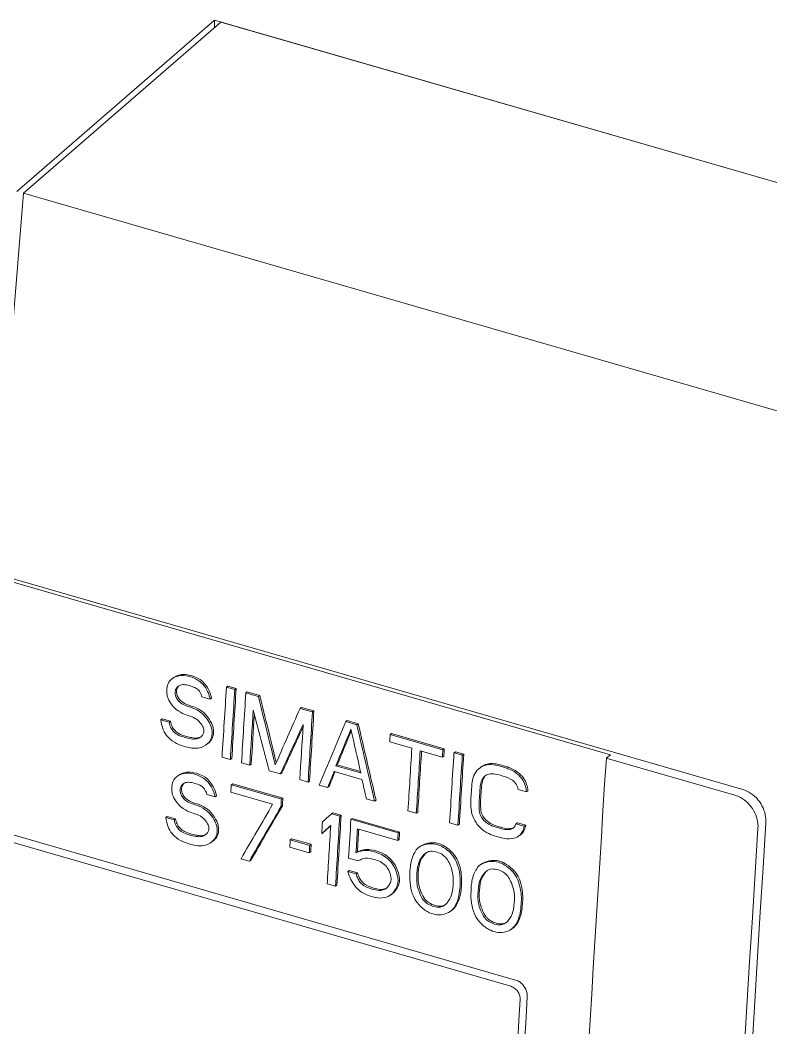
# Model space of a CAD drawing. Header units: inches. Extents: x 9220 to 92460, y -39241 to 4813.
# Drawn here: x 74925.4 to 74944.89, y -33731.43 to -33705.29 of the extents above; entities that cross this region are included whole.
import ezdxf

# ---------------------------------------------------------------- set-up
doc = ezdxf.new("R2010")
doc.units = ezdxf.units.IN
doc.header["$MEASUREMENT"] = 0

# ---------------------------------------------------------------- blocks, each defined once
blk = doc.blocks.new('A$C027ebf9d')
at = {"color": 0, "linetype": 'Continuous', "lineweight": 0}
for p, q in [((15.8515, -13.0529), (15.5789, -13.289)), ((15.5878, -13.2916), (15.8604, -13.0555)), ((17.1158, -13.4179), (15.8515, -13.0529)), ((15.8515, -13.0632), (15.8515, -13.0529)), ((17.1103, -13.4163), (15.8604, -13.0555)), ((16.8377, -13.6524), (15.5878, -13.2916)), ((14.6489, -13.5564), (16.5804, -14.114)), ((14.8425, -13.6171), (16.3979, -14.0661)), ((15.7935, -13.9608), (15.7955, -13.9594)), ((15.8679, -13.9727), (15.8699, -13.9714)), ((15.8794, -13.9761), (15.8679, -13.9727)), ((15.8699, -13.9714), (15.8814, -13.9747)), ((15.8794, -13.9761), (15.8814, -13.9747)), ((15.8947, -13.9805), (15.8967, -13.9791)), ((15.8967, -13.9791), (15.9139, -13.9841)), ((14.9304, -13.9908), (16.2669, -14.3767)), ((15.8454, -13.9893), (15.8339, -13.986)), ((15.8454, -13.9893), (15.8474, -13.9879)), ((15.9119, -13.9855), (15.8947, -13.9805)), ((15.9119, -13.9855), (15.9139, -13.9841)), ((16.2604, -14.3853), (14.9357, -14.003)), ((15.9694, -14.002), (15.9713, -14.0007)), ((15.9866, -14.007), (15.9694, -14.002)), ((15.9713, -14.0007), (15.9886, -14.0056)), ((15.9866, -14.007), (15.9886, -14.0056)), ((15.7774, -14.0177), (15.7793, -14.0164)), ((15.7774, -14.0177), (15.7889, -14.021)), ((15.7908, -14.0197), (15.7793, -14.0164)), ((15.7889, -14.021), (15.7908, -14.0197)), ((16.0325, -14.0203), (16.0345, -14.0189)), ((16.0479, -14.0247), (16.0325, -14.0203)), ((16.0345, -14.0189), (16.0498, -14.0233)), ((16.0479, -14.0247), (16.0498, -14.0233)), ((16.0932, -14.0482), (16.1238, -14.0571)), ((16.0938, -14.038), (16.0958, -14.0366)), ((16.1666, -14.059), (16.0938, -14.038)), ((16.0958, -14.0366), (16.1685, -14.0576)), ((15.8391, -14.0527), (15.8411, -14.0513)), ((16.1353, -14.0604), (16.1659, -14.0692)), ((16.1666, -14.059), (16.1685, -14.0576)), ((16.1819, -14.0634), (16.1838, -14.062)), ((16.1934, -14.0667), (16.1819, -14.0634)), ((16.1838, -14.062), (16.1953, -14.0653)), ((15.8619, -14.0693), (15.8733, -14.0726)), ((15.8733, -14.0726), (15.8753, -14.0712)), ((15.8887, -14.077), (15.9001, -14.0803)), ((16.1659, -14.0692), (16.1679, -14.0679)), ((16.1934, -14.0667), (16.1953, -14.0653)), ((16.3979, -14.0661), (16.392, -14.0706)), ((16.5695, -14.1218), (16.392, -14.0706)), ((15.9001, -14.0803), (15.9021, -14.079)), ((15.9269, -14.0881), (15.9423, -14.0925)), ((15.9423, -14.0925), (15.9442, -14.0911)), ((16.0165, -14.0889), (16.0548, -14.0999)), ((16.019, -14.0812), (16.0209, -14.0798)), ((16.019, -14.0812), (16.0534, -14.0911)), ((16.0529, -14.0891), (16.0209, -14.0798)), ((16.2182, -14.0837), (16.2202, -14.0823)), ((15.8003, -14.0955), (15.8023, -14.0941)), ((15.9691, -14.1002), (15.9805, -14.1036)), ((15.9805, -14.1036), (15.9825, -14.1022)), ((15.8741, -14.1177), (15.9316, -14.1343)), ((15.8747, -14.1074), (15.8767, -14.106)), ((15.9438, -14.1273), (15.8747, -14.1074)), ((15.8767, -14.106), (15.9457, -14.126)), ((15.9959, -14.108), (16.0073, -14.1113)), ((16.0073, -14.1113), (16.0093, -14.1099)), ((16.2818, -14.1173), (16.2703, -14.114)), ((16.2818, -14.1173), (16.2837, -14.116)), ((15.8522, -14.1239), (15.8408, -14.1206)), ((15.8522, -14.1239), (15.8542, -14.1226)), ((15.9438, -14.1273), (15.9457, -14.126)), ((16.0609, -14.1268), (16.0724, -14.1301)), ((16.0724, -14.1301), (16.0744, -14.1287)), ((15.9431, -14.1376), (15.9451, -14.1363)), ((16.0128, -14.1473), (16.0148, -14.1459)), ((16.0148, -14.1459), (16.0263, -14.1492)), ((16.1184, -14.1433), (16.1299, -14.1467)), ((16.1299, -14.1467), (16.1318, -14.1453)), ((15.7843, -14.1523), (15.7862, -14.151)), ((15.7843, -14.1523), (15.7958, -14.1556)), ((15.7977, -14.1543), (15.7862, -14.151)), ((15.7958, -14.1556), (15.7977, -14.1543)), ((16.0243, -14.1506), (16.0128, -14.1473)), ((16.0243, -14.1506), (16.0263, -14.1492)), ((16.0397, -14.155), (16.0416, -14.1537)), ((16.0397, -14.155), (16.1049, -14.1738)), ((16.1068, -14.1725), (16.0416, -14.1537)), ((16.1758, -14.1599), (16.1873, -14.1632)), ((16.2673, -14.1613), (16.2693, -14.1599)), ((16.2808, -14.1632), (16.2693, -14.1599)), ((15.9994, -14.1748), (16.0014, -14.1734)), ((16.1042, -14.1841), (16.0486, -14.1681)), ((16.1049, -14.1738), (16.1068, -14.1725)), ((16.1873, -14.1632), (16.1892, -14.1619)), ((16.2673, -14.1613), (16.2788, -14.1646)), ((16.2788, -14.1646), (16.2808, -14.1632)), ((15.8461, -14.1873), (15.848, -14.1859)), ((15.956, -14.1832), (15.9579, -14.1818)), ((15.9828, -14.1909), (15.956, -14.1832)), ((15.9579, -14.1818), (15.9848, -14.1895)), ((16.1042, -14.1841), (16.1062, -14.1828)), ((16.2709, -14.1783), (16.2728, -14.1769)), ((15.9553, -14.1934), (15.9822, -14.2012)), ((15.9822, -14.2012), (15.9842, -14.1998)), ((15.9828, -14.1909), (15.9848, -14.1895)), ((16.0466, -14.201), (16.0486, -14.1996)), ((16.1336, -14.1935), (16.1356, -14.1921)), ((15.888, -14.2095), (15.8995, -14.2129)), ((15.8995, -14.2129), (15.9015, -14.2115)), ((16.0498, -14.2123), (16.0364, -14.2085)), ((16.0353, -14.227), (16.0372, -14.2256)), ((16.0353, -14.227), (16.0468, -14.2303)), ((16.0487, -14.2289), (16.0372, -14.2256)), ((16.0468, -14.2303), (16.0487, -14.2289)), ((16.218, -14.2179), (16.22, -14.2165)), ((16.0069, -14.2439), (16.0184, -14.2472)), ((16.0184, -14.2472), (16.0204, -14.2458)), ((16.0942, -14.2595), (16.0961, -14.2581)), ((16.1765, -14.2822), (16.1785, -14.2808)), ((16.2609, -14.3066), (16.2628, -14.3052))]:
    blk.add_line(p, q, dxfattribs=at)
at = {"color": 0, "linetype": 'Continuous', "lineweight": 0, "extrusion": (0, 0, -1)}
for centre, major_axis, ratio, start_param, end_param in [((35.0613, -0.8823), (-11.2225, -37.7378), 0.428627, 1.104189, 1.111743), ((35.4285, -0.9883), (10.9171, 37.818), 0.433013, -2.04559, -2.042894), ((35.6886, -1.0634), (-4.1083, 41.287), 0.523535, -1.839042, -1.836633), ((35.4553, -0.996), (10.9171, 37.818), 0.433013, -2.04559, -2.043468), ((35.5357, -1.0192), (10.9171, 37.818), 0.433013, -2.04559, -2.042894), ((35.2903, -0.9484), (-22.8121, -34.2545), 0.252009, 1.016424, 1.018546), ((35.3794, -0.9741), (-21.5223, -34.6304), 0.274174, 1.019708, 1.021148), ((35.7991, -1.0953), (-3.0092, 41.0966), 0.52174, -1.854118, -1.85257), ((35.8138, -1.0995), (-3.3361, 41.1542), 0.52234, -1.850353, -1.847657), ((35.685, -1.0623), (10.9171, 37.818), 0.433013, -2.04559, -2.043181), ((35.7156, -1.0712), (10.9171, 37.818), 0.433013, -2.043181, -2.042894), ((35.7424, -1.0789), (10.9171, 37.818), 0.433013, -2.04559, -2.042894), ((35.9414, -1.1363), (10.9193, 37.8255), 0.433013, -2.105977, -2.041329), ((35.3801, -0.9743), (-21.5245, -34.6338), 0.274174, 1.018788, 1.019477), ((35.501, -1.0092), (10.9171, 37.818), 0.433013, -2.046822, -2.046534), ((35.26, -0.9396), (-25.5603, -33.4608), 0.205168, 1.012644, 1.015057), ((35.5815, -1.0325), (10.9171, 37.818), 0.433013, -2.049235, -2.046534), ((35.5969, -1.0369), (10.9171, 37.818), 0.433013, -2.048028, -2.046534), ((35.1412, -0.9053), (-36.2238, -30.4871), 0.052655, 1.058944, 1.059346), ((35.6065, -1.0397), (10.916, 37.8142), 0.433013, -2.04774, -2.046873), ((35.6621, -1.0557), (10.916, 37.8142), 0.433013, -2.04682, -2.046533), ((36.1529, -1.1974), (10.9193, 37.8255), 0.433013, -2.151949, -2.042329), ((35.5432, -1.0214), (10.9171, 37.818), 0.433013, -2.048258, -2.047971), ((35.8392, -1.1069), (10.916, 37.8142), 0.433013, -2.102603, -2.051568)]:
    blk.add_ellipse(centre, major_axis=major_axis, ratio=ratio, start_param=start_param, end_param=end_param, dxfattribs=at)
at = {"color": 0, "linetype": 'Continuous', "lineweight": 0}
for centre, major_axis, ratio, start_param, end_param in [((35.417, -0.985), (-10.9171, -37.818), 0.433013, -1.098699, -1.096003), ((35.4285, -0.9883), (-10.916, -37.8142), 0.433013, -1.0987, -1.096004), ((35.4438, -0.9927), (-10.9171, -37.818), 0.433013, -1.098699, -1.096003), ((35.6886, -1.0634), (-4.1079, 41.2829), 0.523535, 1.836631, 1.83899), ((35.6891, -1.0635), (-5.0922, 41.4502), 0.524619, 1.823264, 1.825387), ((35.2909, -0.9486), (22.2073, 34.4321), 0.262424, -4.161632, -4.159222), ((35.5357, -1.0192), (-10.916, -37.8142), 0.433013, -1.0987, -1.096004), ((35.4553, -0.996), (-10.916, -37.8142), 0.433013, -1.097928, -1.096004), ((35.3647, -0.9699), (21.7285, 34.5734), 0.270667, -4.162599, -4.159904), ((35.2903, -0.9484), (22.8098, 34.2511), 0.252009, -4.159995, -4.158018), ((35.5242, -1.0159), (-10.9171, -37.818), 0.433013, -1.098125, -1.096003), ((35.3794, -0.9741), (21.5245, 34.6338), 0.274174, -4.162848, -4.161299), ((35.8138, -1.0995), (-3.3357, 41.1501), 0.52234, 1.847655, 1.850351), ((35.6429, -1.0502), (-10.9171, -37.818), 0.433013, -1.098699, -1.098412), ((35.6735, -1.059), (-10.9171, -37.818), 0.433013, -1.098412, -1.096003), ((35.685, -1.0623), (-10.916, -37.8142), 0.433013, -1.098361, -1.096004), ((35.7156, -1.0712), (-10.916, -37.8142), 0.433013, -1.0987, -1.098414), ((35.7309, -1.0756), (-10.9171, -37.818), 0.433013, -1.098699, -1.096003), ((35.7424, -1.0789), (-10.916, -37.8142), 0.433013, -1.0987, -1.096004), ((35.3801, -0.9743), (21.5223, 34.6304), 0.274174, -4.161018, -4.160383), ((35.7985, -1.0951), (-3.0093, 41.0966), 0.52174, 1.854348, 1.855036), ((35.4319, -0.9893), (-10.9171, -37.818), 0.433013, -1.095058, -1.094771), ((35.501, -1.0092), (-10.916, -37.8142), 0.433013, -1.09506, -1.094773), ((35.2485, -0.9363), (25.5603, 33.4608), 0.205168, -4.15665, -4.154236), ((35.26, -0.9396), (25.5577, 33.4574), 0.205168, -4.156651, -4.154238), ((35.5585, -1.0258), (-10.9171, -37.818), 0.433013, -1.094656, -1.094196), ((35.128, -0.9016), (36.2238, 30.4871), 0.052655, -4.201399, -4.200997), ((35.5815, -1.0325), (-10.916, -37.8142), 0.433013, -1.09506, -1.092359), ((36.1632, -1.2004), (-10.9193, -37.8255), 0.433013, -1.099566, -0.989344), ((35.1412, -0.9053), (36.2202, 30.4841), 0.052655, -4.200876, -4.200538), ((35.57, -1.0291), (-10.9171, -37.818), 0.433013, -1.094599, -1.092358), ((35.6065, -1.0397), (-10.9171, -37.818), 0.433013, -1.094771, -1.093852), ((35.6621, -1.0557), (-10.9171, -37.818), 0.433013, -1.095058, -1.094771), ((35.5163, -1.0136), (-10.9171, -37.818), 0.433013, -1.093622, -1.093334), ((35.5432, -1.0214), (-10.916, -37.8142), 0.433013, -1.093623, -1.093336), ((35.8486, -1.1096), (-10.916, -37.8142), 0.433013, -1.090217, -1.038811)]:
    blk.add_ellipse(centre, major_axis=major_axis, ratio=ratio, start_param=start_param, end_param=end_param, dxfattribs=at)
for points, knots in [([(15.7889, -14.021), (15.7892, -14.023), (15.7897, -14.0249), (15.7916, -14.0296), (15.7928, -14.0313), (15.7945, -14.0336), (15.7962, -14.0354), (15.8036, -14.0405), (15.8093, -14.0417), (15.8179, -14.0439), (15.8207, -14.0444), (15.826, -14.0443), (15.8282, -14.0438), (15.8316, -14.0422), (15.8332, -14.041), (15.8351, -14.0387), (15.8358, -14.0376), (15.8366, -14.0354), (15.8368, -14.0343), (15.8368, -14.0324), (15.8367, -14.031), (15.8356, -14.0276), (15.8346, -14.0254), (15.831, -14.0206), (15.8289, -14.0187), (15.8213, -14.0134), (15.8162, -14.0125), (15.8064, -14.0087), (15.8025, -14.0068), (15.7948, -14.0001), (15.7919, -13.9967), (15.7877, -13.9897), (15.7868, -13.9869), (15.7859, -13.9831), (15.7856, -13.9808), (15.7859, -13.9741), (15.7863, -13.9706), (15.788, -13.9667), (15.7889, -13.965), (15.7921, -13.9618), (15.7943, -13.9599), (15.8013, -13.9571), (15.8051, -13.9565), (15.8136, -13.9569), (15.8183, -13.9584), (15.8243, -13.9604), (15.8278, -13.9623), (15.8341, -13.9672), (15.8366, -13.97), (15.8402, -13.9754), (15.8417, -13.9781), (15.8438, -13.983), (15.8448, -13.9858), (15.8454, -13.9893)], [0, 0, 0, 0, 0.0156675, 0.0156675, 0.0385185, 0.0385185, 0.0809631, 0.0809631, 0.1673567, 0.1673567, 0.2190612, 0.2190612, 0.2627538, 0.2627538, 0.304426, 0.304426, 0.3298149, 0.3298149, 0.348372, 0.348372, 0.3635165, 0.3635165, 0.3745606, 0.3745606, 0.3850343, 0.3850343, 0.4090704, 0.4090704, 0.4246084, 0.4246084, 0.4366939, 0.4366939, 0.44824, 0.44824, 0.4586879, 0.4586879, 0.4677568, 0.4677568, 0.4719656, 0.4719656, 0.4754892, 0.4754892, 0.479116, 0.479116, 0.4836623, 0.4836623, 0.4915617, 0.4915617, 0.498514, 0.498514, 0.5026363, 0.5026363, 0.5053029, 0.5053029, 0.5053029, 0.5053029]), ([(15.8474, -13.9879), (15.8469, -13.9854), (15.8459, -13.9814), (15.8419, -13.9736), (15.84, -13.9704), (15.8357, -13.9656), (15.8329, -13.9629), (15.8223, -13.957), (15.8159, -13.9559), (15.8117, -13.9553), (15.8072, -13.9548), (15.7998, -13.957), (15.7975, -13.958), (15.7955, -13.9594)], [-1.0349244, -1.0349244, -1.0349244, -1.0349244, -0.9160672, -0.9160672, -0.8588848, -0.8588848, -0.8217693, -0.8217693, -0.7669788, -0.7669788, -0.6917454, -0.6917454, -0.655941, -0.655941, -0.655941, -0.655941]), ([(15.8339, -13.986), (15.8333, -13.984), (15.8324, -13.9819), (15.8314, -13.9796), (15.8308, -13.9786), (15.8296, -13.9769), (15.8289, -13.9762), (15.8266, -13.9745), (15.8242, -13.9734), (15.8199, -13.9714), (15.8159, -13.9701), (15.8108, -13.9693), (15.8085, -13.9691), (15.804, -13.9699), (15.8025, -13.9707), (15.8, -13.9725), (15.7991, -13.9738), (15.7975, -13.9766), (15.7973, -13.9781), (15.7971, -13.9804), (15.7972, -13.9822), (15.7982, -13.986), (15.799, -13.9878), (15.8017, -13.9918), (15.8035, -13.9934), (15.8072, -13.9963), (15.8096, -13.9974), (15.8164, -13.9998), (15.8216, -14.0012), (15.8313, -14.0063), (15.8344, -14.0088), (15.8402, -14.0149), (15.8429, -14.019), (15.8462, -14.0249), (15.8473, -14.0279), (15.8484, -14.0341), (15.8484, -14.0371), (15.8475, -14.0422), (15.8467, -14.0447), (15.8431, -14.0498), (15.8407, -14.0516), (15.8347, -14.0558), (15.831, -14.0566), (15.8249, -14.0574), (15.8209, -14.0568), (15.8142, -14.0556), (15.8041, -14.0535), (15.7913, -14.046), (15.7884, -14.0429), (15.7848, -14.0388), (15.7826, -14.0356), (15.7789, -14.0267), (15.7778, -14.0216), (15.7774, -14.0177)], [0, 0, 0, 0, 0.016148, 0.016148, 0.043329, 0.043329, 0.069185, 0.069185, 0.118346, 0.118346, 0.33042, 0.33042, 0.453019, 0.453019, 0.568687, 0.568687, 0.735137, 0.735137, 0.970657, 0.970657, 1.361864, 1.361864, 1.75171, 1.75171, 2.300146, 2.300146, 3.336774, 3.336774, 4.779491, 4.779491, 5.958441, 5.958441, 7.500889, 7.500889, 9.082484, 9.082484, 10.536473, 10.536473, 11.781946, 11.781946, 13.094823, 13.094823, 17.168043, 17.168043, 24.597229, 24.597229, 34.575748, 34.575748, 40.536112, 40.536112, 48.657447, 48.657447, 57.842951, 57.842951, 57.842951, 57.842951]), ([(15.8411, -14.0513), (15.8427, -14.0502), (15.8443, -14.0489), (15.8469, -14.046), (15.8484, -14.0438), (15.8504, -14.037), (15.8503, -14.0339), (15.8497, -14.0278), (15.8485, -14.0247), (15.8458, -14.019), (15.8433, -14.0156), (15.8386, -14.0094), (15.8355, -14.0067), (15.8293, -14.0026), (15.8256, -14.0009), (15.8155, -13.9974), (15.8111, -13.9964), (15.8054, -13.992), (15.8037, -13.9904), (15.8011, -13.9866), (15.8002, -13.9848), (15.7992, -13.981), (15.799, -13.9793), (15.7992, -13.9769), (15.7994, -13.9754), (15.8008, -13.9729), (15.8015, -13.9717), (15.8027, -13.9707)], [-2.263512, -2.263512, -2.263512, -2.263512, -2.224145, -2.224145, -2.18937, -2.18937, -2.153714, -2.153714, -2.084602, -2.084602, -1.938948, -1.938948, -1.584869, -1.584869, -1.198367, -1.198367, -0.748845, -0.748845, -0.587093, -0.587093, -0.459973, -0.459973, -0.333367, -0.333367, -0.25548, -0.25548, -0.216677, -0.216677, -0.216677, -0.216677]), ([(15.8329, -14.0411), (15.8314, -14.0419), (15.8297, -14.0425), (15.8249, -14.0432), (15.8221, -14.0429), (15.8173, -14.0419), (15.8087, -14.0402), (15.8013, -14.0363), (15.7991, -14.0349), (15.7951, -14.0307), (15.7939, -14.0287), (15.7919, -14.0246), (15.7912, -14.0221), (15.7908, -14.0197)], [-0.1852808, -0.1852808, -0.1852808, -0.1852808, -0.1501013, -0.1501013, -0.0983743, -0.0983743, -0.0514474, -0.0514474, -0.0350462, -0.0350462, -0.0197338, -0.0197338, 0, 0, 0, 0]), ([(15.7958, -14.1556), (15.7961, -14.1576), (15.7966, -14.1595), (15.7985, -14.1641), (15.7997, -14.1659), (15.8015, -14.1682), (15.8031, -14.17), (15.8105, -14.1751), (15.8162, -14.1763), (15.8248, -14.1785), (15.8277, -14.179), (15.833, -14.1789), (15.8351, -14.1784), (15.8386, -14.1768), (15.8401, -14.1756), (15.842, -14.1733), (15.8427, -14.1722), (15.8435, -14.17), (15.8437, -14.1689), (15.8437, -14.167), (15.8436, -14.1656), (15.8426, -14.1626), (15.8417, -14.1603), (15.8379, -14.1553), (15.8358, -14.1533), (15.8282, -14.148), (15.8231, -14.1471), (15.8133, -14.1434), (15.8094, -14.1415), (15.8017, -14.1347), (15.7988, -14.1313), (15.7945, -14.1243), (15.7936, -14.1215), (15.7927, -14.1177), (15.7924, -14.1154), (15.7927, -14.1088), (15.7931, -14.1053), (15.7948, -14.1013), (15.7957, -14.0997), (15.7992, -14.0961), (15.8015, -14.0944), (15.808, -14.0917), (15.8119, -14.0912), (15.8204, -14.0916), (15.8251, -14.0931), (15.831, -14.0951), (15.8346, -14.097), (15.8409, -14.1019), (15.8434, -14.1046), (15.847, -14.1101), (15.8485, -14.1128), (15.8506, -14.1177), (15.8516, -14.1205), (15.8522, -14.1239)], [0, 0, 0, 0, 0.0156657, 0.0156657, 0.0385145, 0.0385145, 0.0809593, 0.0809593, 0.1673538, 0.1673538, 0.2190603, 0.2190603, 0.2627512, 0.2627512, 0.3044169, 0.3044169, 0.3298009, 0.3298009, 0.3483541, 0.3483541, 0.3634958, 0.3634958, 0.3719185, 0.3719185, 0.3792165, 0.3792165, 0.3959663, 0.3959663, 0.4067935, 0.4067935, 0.4152169, 0.4152169, 0.4232665, 0.4232665, 0.4305495, 0.4305495, 0.4368711, 0.4368711, 0.4398062, 0.4398062, 0.4427865, 0.4427865, 0.4461963, 0.4461963, 0.4504756, 0.4504756, 0.4579399, 0.4579399, 0.4645087, 0.4645087, 0.4684025, 0.4684025, 0.4709208, 0.4709208, 0.4709208, 0.4709208]), ([(15.8542, -14.1226), (15.8538, -14.1201), (15.8527, -14.116), (15.8487, -14.1083), (15.8467, -14.1051), (15.8425, -14.1003), (15.8397, -14.0976), (15.8291, -14.0917), (15.8226, -14.0906), (15.8185, -14.0899), (15.814, -14.0895), (15.8066, -14.0916), (15.8043, -14.0927), (15.8023, -14.0941)], [-0.943418, -0.943418, -0.943418, -0.943418, -0.8490152, -0.8490152, -0.8036358, -0.8036358, -0.7742124, -0.7742124, -0.7308272, -0.7308272, -0.6711736, -0.6711736, -0.6428054, -0.6428054, -0.6428054, -0.6428054]), ([(16.2788, -14.1646), (16.2783, -14.1674), (16.2774, -14.1701), (16.2742, -14.1758), (16.272, -14.1775), (16.2686, -14.1799), (16.2656, -14.1811), (16.2572, -14.1823), (16.2526, -14.1817), (16.2445, -14.1798), (16.2365, -14.1779), (16.225, -14.1725), (16.222, -14.1702), (16.2157, -14.1647), (16.2127, -14.1603), (16.2083, -14.1527), (16.2068, -14.1488), (16.2042, -14.1357), (16.2051, -14.1273), (16.2062, -14.111), (16.2063, -14.1021), (16.2107, -14.0913), (16.2126, -14.0884), (16.2174, -14.0842), (16.2208, -14.0814), (16.2282, -14.0796), (16.2314, -14.0792), (16.2433, -14.0806), (16.2511, -14.0833), (16.2589, -14.0861), (16.2636, -14.0881), (16.2717, -14.0944), (16.2743, -14.0973), (16.2772, -14.1016), (16.2789, -14.1044), (16.2809, -14.1106), (16.2817, -14.1136), (16.2818, -14.1173)], [0, 0, 0, 0, 0.0247587, 0.0247587, 0.0594526, 0.0594526, 0.1287478, 0.1287478, 0.2146979, 0.2146979, 0.2589839, 0.2589839, 0.28986, 0.28986, 0.3507729, 0.3507729, 0.420271, 0.420271, 0.5535639, 0.5535639, 0.7141969, 0.7141969, 0.7895295, 0.7895295, 0.8315528, 0.8315528, 0.8507954, 0.8507954, 0.8790128, 0.8790128, 0.9119122, 0.9119122, 0.9367896, 0.9367896, 0.9508333, 0.9508333, 0.9584979, 0.9584979, 0.9584979, 0.9584979]), ([(16.2837, -14.116), (16.2836, -14.1121), (16.2828, -14.109), (16.2807, -14.1027), (16.2789, -14.0998), (16.2758, -14.0954), (16.273, -14.0925), (16.2649, -14.0864), (16.2601, -14.0844), (16.252, -14.0816), (16.2445, -14.0791), (16.233, -14.0778), (16.2298, -14.0783), (16.2246, -14.0796), (16.2222, -14.0809), (16.2202, -14.0823)], [-2.0591458, -2.0591458, -2.0591458, -2.0591458, -2.0278769, -2.0278769, -1.9687149, -1.9687149, -1.8583498, -1.8583498, -1.7047788, -1.7047788, -1.5874154, -1.5874154, -1.5063884, -1.5063884, -1.4103143, -1.4103143, -1.4103143, -1.4103143]), ([(15.8408, -14.1206), (15.8402, -14.1187), (15.8393, -14.1165), (15.838, -14.1138), (15.8374, -14.1129), (15.8362, -14.1114), (15.8355, -14.1107), (15.8335, -14.1092), (15.8298, -14.1071), (15.8212, -14.1045), (15.8186, -14.104), (15.8142, -14.1039), (15.8124, -14.1042), (15.8087, -14.1056), (15.8074, -14.1068), (15.8058, -14.1086), (15.805, -14.1098), (15.8043, -14.1121), (15.8039, -14.1135), (15.8041, -14.1171), (15.8044, -14.119), (15.8061, -14.1229), (15.8073, -14.1247), (15.8099, -14.1277), (15.8117, -14.1294), (15.8168, -14.1323), (15.8196, -14.1332), (15.8267, -14.1355), (15.8313, -14.1371), (15.8401, -14.1423), (15.843, -14.1452), (15.8479, -14.1509), (15.8503, -14.1544), (15.8532, -14.1601), (15.8544, -14.1631), (15.8553, -14.1695), (15.8553, -14.1725), (15.8539, -14.1787), (15.8526, -14.1809), (15.8492, -14.1852), (15.8464, -14.1871), (15.8407, -14.1907), (15.8372, -14.1913), (15.8305, -14.1919), (15.8264, -14.1912), (15.8199, -14.1898), (15.8114, -14.1879), (15.7997, -14.1817), (15.7966, -14.1787), (15.7924, -14.1742), (15.7902, -14.171), (15.7857, -14.1618), (15.7847, -14.1557), (15.7843, -14.1523)], [0, 0, 0, 0, 0.0155892, 0.0155892, 0.0359094, 0.0359094, 0.0582705, 0.0582705, 0.0953192, 0.0953192, 0.1148936, 0.1148936, 0.1299716, 0.1299716, 0.1485168, 0.1485168, 0.166213, 0.166213, 0.1754557, 0.1754557, 0.1815649, 0.1815649, 0.1872276, 0.1872276, 0.1923304, 0.1923304, 0.1977472, 0.1977472, 0.203486, 0.203486, 0.208958, 0.208958, 0.2143657, 0.2143657, 0.2181252, 0.2181252, 0.2209387, 0.2209387, 0.2240724, 0.2240724, 0.2291704, 0.2291704, 0.2427901, 0.2427901, 0.2650038, 0.2650038, 0.2855213, 0.2855213, 0.3004007, 0.3004007, 0.3230289, 0.3230289, 0.3622971, 0.3622971, 0.3622971, 0.3622971]), ([(16.2703, -14.114), (16.2701, -14.1125), (16.2697, -14.111), (16.2685, -14.1079), (16.2677, -14.1066), (16.2659, -14.1042), (16.2646, -14.1027), (16.259, -14.0987), (16.2543, -14.0968), (16.2474, -14.0947), (16.2415, -14.0929), (16.2351, -14.0922), (16.2325, -14.092), (16.227, -14.0934), (16.2252, -14.0946), (16.2221, -14.0974), (16.2207, -14.0995), (16.2182, -14.106), (16.218, -14.1104), (16.217, -14.124), (16.216, -14.1379), (16.2174, -14.1464), (16.2178, -14.1484), (16.2202, -14.1529), (16.2216, -14.1548), (16.2254, -14.1588), (16.2278, -14.1607), (16.2334, -14.1638), (16.2365, -14.1649), (16.2437, -14.167), (16.2509, -14.1692), (16.2584, -14.1693), (16.2603, -14.1688), (16.2627, -14.1678), (16.2638, -14.167), (16.2661, -14.1644), (16.2669, -14.1624), (16.2673, -14.1613)], [0, 0, 0, 0, 0.0119622, 0.0119622, 0.0256932, 0.0256932, 0.0427898, 0.0427898, 0.0720425, 0.0720425, 0.0841387, 0.0841387, 0.088675, 0.088675, 0.093242, 0.093242, 0.0998874, 0.0998874, 0.1110158, 0.1110158, 0.1118577, 0.1118577, 0.1120437, 0.1120437, 0.1121989, 0.1121989, 0.1124095, 0.1124095, 0.1126469, 0.1126469, 0.1130017, 0.1130017, 0.1132188, 0.1132188, 0.1134517, 0.1134517, 0.1138017, 0.1138017, 0.1138017, 0.1138017]), ([(16.264, -14.1667), (16.2638, -14.1668), (16.2636, -14.1669), (16.2622, -14.1675), (16.2603, -14.168), (16.2527, -14.1678), (16.2454, -14.1656), (16.238, -14.1633), (16.235, -14.1623), (16.2295, -14.1591), (16.2271, -14.1572), (16.2234, -14.1532), (16.222, -14.1513), (16.2196, -14.1466), (16.2192, -14.1446), (16.2179, -14.1356), (16.2188, -14.1247), (16.2196, -14.1131), (16.2196, -14.1058), (16.2226, -14.0984), (16.2239, -14.0961), (16.2261, -14.0942), (16.2262, -14.0941), (16.2262, -14.0941)], [-0.1784433, -0.1784433, -0.1784433, -0.1784433, -0.17799158, -0.17799158, -0.17575266, -0.17575266, -0.17221476, -0.17221476, -0.16971287, -0.16971287, -0.16745224, -0.16745224, -0.16579804, -0.16579804, -0.16364623, -0.16364623, -0.15217412, -0.15217412, -0.12463173, -0.12463173, -0.11523719, -0.11523719, -0.1149859, -0.1149859, -0.1149859, -0.1149859]), ([(15.848, -14.1859), (15.8496, -14.1848), (15.8513, -14.1834), (15.8538, -14.1806), (15.8554, -14.1784), (15.8573, -14.1716), (15.8573, -14.1685), (15.8566, -14.1624), (15.8554, -14.1593), (15.8527, -14.1536), (15.8502, -14.1502), (15.8455, -14.144), (15.8423, -14.1414), (15.8361, -14.1373), (15.8325, -14.1355), (15.8223, -14.132), (15.818, -14.1311), (15.8123, -14.1267), (15.8106, -14.1251), (15.8079, -14.1213), (15.8071, -14.1195), (15.806, -14.1157), (15.8058, -14.114), (15.806, -14.1115), (15.8063, -14.11), (15.8076, -14.1075), (15.8084, -14.1064), (15.8095, -14.1053)], [-2.167128, -2.167128, -2.167128, -2.167128, -2.129323, -2.129323, -2.09597, -2.09597, -2.06178, -2.06178, -1.995509, -1.995509, -1.855851, -1.855851, -1.516355, -1.516355, -1.145198, -1.145198, -0.713587, -0.713587, -0.558085, -0.558085, -0.437019, -0.437019, -0.317642, -0.317642, -0.243651, -0.243651, -0.206624, -0.206624, -0.206624, -0.206624]), ([(16.5804, -14.114), (16.5842, -14.1151), (16.588, -14.1169), (16.5915, -14.1192), (16.595, -14.1216), (16.5984, -14.1246), (16.6012, -14.128), (16.604, -14.1313), (16.6064, -14.1352), (16.6082, -14.1392), (16.61, -14.1431), (16.6113, -14.1474), (16.6118, -14.1515), (16.6122, -14.1543), (16.6123, -14.157), (16.6122, -14.1597)], [0, 0, 0, 0, 0.214942, 0.214942, 0.214942, 0.429883, 0.429883, 0.429883, 0.644823, 0.644823, 0.644823, 0.859763, 0.859763, 0.859763, 1, 1, 1, 1]), ([(16.6012, -14.1675), (16.6015, -14.1635), (16.6011, -14.1593), (16.6001, -14.1551), (16.5991, -14.151), (16.5974, -14.1468), (16.5952, -14.143), (16.593, -14.1392), (16.5903, -14.1356), (16.5872, -14.1325), (16.5841, -14.1294), (16.5805, -14.1268), (16.5769, -14.1249), (16.5745, -14.1236), (16.572, -14.1226), (16.5695, -14.1218)], [0, 0, 0, 0, 0.214942, 0.214942, 0.214942, 0.429883, 0.429883, 0.429883, 0.644823, 0.644823, 0.644823, 0.859763, 0.859763, 0.859763, 1, 1, 1, 1]), ([(15.8398, -14.1757), (15.8383, -14.1765), (15.8366, -14.1771), (15.8318, -14.1778), (15.8291, -14.1775), (15.8243, -14.1765), (15.8156, -14.1747), (15.8082, -14.1709), (15.806, -14.1695), (15.802, -14.1653), (15.8008, -14.1633), (15.7989, -14.1591), (15.7981, -14.1567), (15.7977, -14.1543)], [-0.1870716, -0.1870716, -0.1870716, -0.1870716, -0.1514845, -0.1514845, -0.0991454, -0.0991454, -0.0516925, -0.0516925, -0.035122, -0.035122, -0.0197075, -0.0197075, 0, 0, 0, 0]), ([(16.2728, -14.1769), (16.2729, -14.1769), (16.2729, -14.1768), (16.2741, -14.176), (16.2762, -14.1743), (16.2794, -14.1687), (16.2803, -14.166), (16.2808, -14.1632)], [-0.06035137, -0.06035137, -0.06035137, -0.06035137, -0.05877393, -0.05877393, -0.02439699, -0.02439699, 0, 0, 0, 0]), ([(16.1585, -14.2866), (16.1591, -14.2866), (16.1596, -14.2867), (16.1659, -14.2869), (16.1696, -14.2855), (16.1757, -14.2831), (16.1783, -14.2811), (16.184, -14.2744), (16.1856, -14.2704), (16.188, -14.2638), (16.1895, -14.2572), (16.1907, -14.2392), (16.1903, -14.2319), (16.188, -14.2214), (16.1863, -14.2154), (16.1819, -14.2074), (16.1793, -14.2037), (16.1717, -14.1965), (16.1681, -14.194), (16.1609, -14.1903), (16.1568, -14.1891), (16.1529, -14.1887), (16.1489, -14.1884), (16.1455, -14.1889), (16.1384, -14.1908), (16.1348, -14.1924), (16.1304, -14.1962), (16.1291, -14.1981), (16.1233, -14.209), (16.1224, -14.2147), (16.1209, -14.2267), (16.1201, -14.2395), (16.1232, -14.2541), (16.125, -14.2601), (16.1293, -14.2678), (16.132, -14.2716), (16.1396, -14.2789), (16.1438, -14.2818), (16.1512, -14.2852), (16.1548, -14.2862), (16.1585, -14.2866)], [0.415405, 0.415405, 0.415405, 0.415405, 0.4177999, 0.4177999, 0.4421221, 0.4421221, 0.4868503, 0.4868503, 0.5582208, 0.5582208, 0.6727559, 0.6727559, 0.7724688, 0.7724688, 0.8277343, 0.8277343, 0.8597824, 0.8597824, 0.890684, 0.890684, 0.9254899, 0.9254899, 0.9254899, 0.9604603, 0.9604603, 1.0008536, 1.0008536, 1.0314428, 1.0314428, 1.1295493, 1.1295493, 1.2422441, 1.2422441, 1.2814634, 1.2814634, 1.3036264, 1.3036264, 1.325138, 1.325138, 1.3408949, 1.3408949, 1.3408949, 1.3408949]), ([(16.1356, -14.1921), (16.1379, -14.1905), (16.1406, -14.1895), (16.1467, -14.1877), (16.1503, -14.1871), (16.154, -14.1873), (16.1558, -14.1874), (16.1579, -14.1877), (16.1624, -14.189), (16.1644, -14.1898), (16.1715, -14.1933), (16.1752, -14.1965), (16.1819, -14.203), (16.1842, -14.2066), (16.1885, -14.2147), (16.1901, -14.2201), (16.1926, -14.2328), (16.1926, -14.2404), (16.1915, -14.255), (16.1905, -14.2614), (16.1865, -14.2714), (16.1845, -14.2749), (16.1809, -14.2788), (16.1798, -14.2799), (16.1785, -14.2808)], [-0.056722, -0.056722, -0.056722, -0.056722, -0.0327149, -0.0327149, 0, 0, 0, 0.0158863, 0.0158863, 0.0303626, 0.0303626, 0.0677574, 0.0677574, 0.1333692, 0.1333692, 0.2465906, 0.2465906, 0.4499795, 0.4499795, 0.647363, 0.647363, 0.7719775, 0.7719775, 0.8256007, 0.8256007, 0.8256007, 0.8256007]), ([(16.0466, -14.201), (16.0497, -14.1997), (16.0529, -14.1988), (16.0589, -14.1977), (16.0618, -14.1978), (16.069, -14.1988), (16.0752, -14.2007), (16.082, -14.2036), (16.0862, -14.2057), (16.0939, -14.2126), (16.0965, -14.2159), (16.1016, -14.2243), (16.1031, -14.2296), (16.1045, -14.2356), (16.1048, -14.238), (16.1046, -14.2432), (16.1038, -14.246), (16.0999, -14.2542), (16.0975, -14.2569), (16.0928, -14.2606), (16.0898, -14.2622), (16.0815, -14.264), (16.0773, -14.2636), (16.0727, -14.2627), (16.0643, -14.2612), (16.0538, -14.2552), (16.05, -14.2525), (16.0429, -14.2444), (16.0408, -14.2406), (16.0382, -14.2352), (16.0365, -14.231), (16.0353, -14.227)], [0, 0, 0, 0, 0.0315814, 0.0315814, 0.0843595, 0.0843595, 0.1794582, 0.1794582, 0.2314745, 0.2314745, 0.2686664, 0.2686664, 0.3260169, 0.3260169, 0.3628378, 0.3628378, 0.4089528, 0.4089528, 0.4756389, 0.4756389, 0.5462056, 0.5462056, 0.633584, 0.633584, 0.6800333, 0.6800333, 0.6998694, 0.6998694, 0.7190237, 0.7190237, 0.7430271, 0.7430271, 0.7430271, 0.7430271]), ([(16.0961, -14.2581), (16.0965, -14.2579), (16.0968, -14.2577), (16.0995, -14.2556), (16.1019, -14.2528), (16.1059, -14.2446), (16.1066, -14.2417), (16.1068, -14.2367), (16.1064, -14.2343), (16.1051, -14.2283), (16.1035, -14.2231), (16.0985, -14.2146), (16.0959, -14.2114), (16.0883, -14.2044), (16.0841, -14.2023), (16.0772, -14.1993), (16.0711, -14.1975), (16.0639, -14.1965), (16.061, -14.1964), (16.0549, -14.1975), (16.0517, -14.1983), (16.0486, -14.1996)], [-0.4179562, -0.4179562, -0.4179562, -0.4179562, -0.4117135, -0.4117135, -0.3624718, -0.3624718, -0.3243495, -0.3243495, -0.2921202, -0.2921202, -0.2433136, -0.2433136, -0.2114797, -0.2114797, -0.1666163, -0.1666163, -0.0821515, -0.0821515, -0.0315747, -0.0315747, 0, 0, 0, 0]), ([(16.1411, -14.268), (16.1422, -14.2691), (16.1436, -14.2703), (16.1479, -14.2731), (16.1507, -14.2743), (16.1571, -14.2762), (16.1603, -14.2763), (16.1645, -14.2758), (16.1664, -14.2752), (16.1704, -14.2725), (16.172, -14.2706), (16.1779, -14.2626), (16.1789, -14.258), (16.1806, -14.2491), (16.1808, -14.2416), (16.1809, -14.2339), (16.1803, -14.2288), (16.1778, -14.2212), (16.1765, -14.2176), (16.1737, -14.2119), (16.1722, -14.2094), (16.1702, -14.2073), (16.1685, -14.2056), (16.1666, -14.2043), (16.1627, -14.2019), (16.1595, -14.2005), (16.1534, -14.1991), (16.1503, -14.1989), (16.1463, -14.1996), (16.1444, -14.2003), (16.1417, -14.2024), (16.1395, -14.2042), (16.1332, -14.2132), (16.1323, -14.2176), (16.1308, -14.2261), (16.1303, -14.2341), (16.1305, -14.2432), (16.1313, -14.2487), (16.1357, -14.26), (16.1375, -14.2636), (16.1401, -14.2669), (16.1406, -14.2674), (16.1411, -14.268)], [0.1468099, 0.1468099, 0.1468099, 0.1468099, 0.1504838, 0.1504838, 0.1560495, 0.1560495, 0.1640856, 0.1640856, 0.1704762, 0.1704762, 0.1778803, 0.1778803, 0.203704, 0.203704, 0.2634282, 0.2634282, 0.3730169, 0.3730169, 0.3992906, 0.3992906, 0.4214843, 0.4214843, 0.4214843, 0.4404591, 0.4404591, 0.4658992, 0.4658992, 0.4879748, 0.4879748, 0.5025498, 0.5025498, 0.5087215, 0.5087215, 0.5199026, 0.5199026, 0.538465, 0.538465, 0.5563671, 0.5563671, 0.566556, 0.566556, 0.5682941, 0.5682941, 0.5682941, 0.5682941]), ([(16.1431, -14.2666), (16.1426, -14.2661), (16.1422, -14.2656), (16.1396, -14.2624), (16.1377, -14.2588), (16.1332, -14.2473), (16.1325, -14.2415), (16.1322, -14.2328), (16.1327, -14.2248), (16.1342, -14.2163), (16.1351, -14.2119), (16.1411, -14.2034), (16.1429, -14.2017), (16.1439, -14.2008)], [-0.12929494, -0.12929494, -0.12929494, -0.12929494, -0.12817393, -0.12817393, -0.12082075, -0.12082075, -0.10748357, -0.10748357, -0.09160467, -0.09160467, -0.08207088, -0.08207088, -0.07768983, -0.07768983, -0.07768983, -0.07768983]), ([(16.0468, -14.2303), (16.0475, -14.2329), (16.0485, -14.2352), (16.0499, -14.2382), (16.0509, -14.2401), (16.0531, -14.2429), (16.0546, -14.2445), (16.0622, -14.2495), (16.0685, -14.2512), (16.0742, -14.2527), (16.0773, -14.2532), (16.0834, -14.2528), (16.0853, -14.252), (16.0881, -14.2506), (16.09, -14.2491), (16.0931, -14.2446), (16.0941, -14.2424), (16.0951, -14.2391), (16.0952, -14.2376), (16.0948, -14.2337), (16.0942, -14.2313), (16.0926, -14.2263), (16.091, -14.2237), (16.0883, -14.2197), (16.0864, -14.2177), (16.0812, -14.2139), (16.0784, -14.2126), (16.0737, -14.2109), (16.0672, -14.2085), (16.0604, -14.2085), (16.0583, -14.2088), (16.0542, -14.2102), (16.0519, -14.2111), (16.0498, -14.2123)], [0, 0, 0, 0, 0.021198, 0.021198, 0.05224, 0.05224, 0.075838, 0.075838, 0.121323, 0.121323, 0.16666, 0.16666, 0.211618, 0.211618, 0.272296, 0.272296, 0.321772, 0.321772, 0.381678, 0.381678, 0.463636, 0.463636, 0.726328, 0.726328, 1.010537, 1.010537, 1.312671, 1.312671, 1.593227, 1.593227, 1.69015, 1.69015, 1.745128, 1.745128, 1.745128, 1.745128]), ([(16.2429, -14.3109), (16.2435, -14.311), (16.244, -14.311), (16.2502, -14.3112), (16.254, -14.3099), (16.2601, -14.3075), (16.2627, -14.3054), (16.2684, -14.2988), (16.2699, -14.2948), (16.2724, -14.2882), (16.2739, -14.2816), (16.2751, -14.2635), (16.2747, -14.2563), (16.2724, -14.2457), (16.2707, -14.2397), (16.2663, -14.2318), (16.2637, -14.228), (16.2561, -14.2208), (16.2525, -14.2183), (16.2453, -14.2147), (16.2412, -14.2134), (16.2373, -14.2131), (16.2333, -14.2127), (16.2298, -14.2133), (16.2228, -14.2152), (16.2192, -14.2167), (16.2148, -14.2205), (16.2135, -14.2225), (16.2077, -14.2333), (16.2067, -14.239), (16.2053, -14.251), (16.2044, -14.2639), (16.2076, -14.2785), (16.2094, -14.2844), (16.2137, -14.2922), (16.2164, -14.296), (16.224, -14.3032), (16.2282, -14.3062), (16.2356, -14.3095), (16.2392, -14.3106), (16.2429, -14.3109)], [0.415405, 0.415405, 0.415405, 0.415405, 0.4177999, 0.4177999, 0.4421221, 0.4421221, 0.4868503, 0.4868503, 0.5582208, 0.5582208, 0.6727559, 0.6727559, 0.7724688, 0.7724688, 0.8277343, 0.8277343, 0.8597824, 0.8597824, 0.890684, 0.890684, 0.9254899, 0.9254899, 0.9254899, 0.9604603, 0.9604603, 1.0008536, 1.0008536, 1.0314428, 1.0314428, 1.1295493, 1.1295493, 1.2422441, 1.2422441, 1.2814634, 1.2814634, 1.3036264, 1.3036264, 1.325138, 1.325138, 1.3408949, 1.3408949, 1.3408949, 1.3408949]), ([(16.22, -14.2165), (16.2223, -14.2149), (16.2249, -14.2138), (16.2311, -14.212), (16.2347, -14.2114), (16.2384, -14.2117), (16.2402, -14.2118), (16.2423, -14.2121), (16.2467, -14.2133), (16.2488, -14.2141), (16.2558, -14.2176), (16.2596, -14.2209), (16.2663, -14.2274), (16.2686, -14.2309), (16.2729, -14.239), (16.2745, -14.2444), (16.277, -14.2572), (16.2769, -14.2648), (16.2758, -14.2793), (16.2748, -14.2858), (16.2709, -14.2958), (16.2689, -14.2993), (16.2653, -14.3032), (16.2642, -14.3043), (16.2628, -14.3052)], [-0.056722, -0.056722, -0.056722, -0.056722, -0.0327149, -0.0327149, 0, 0, 0, 0.0158863, 0.0158863, 0.0303626, 0.0303626, 0.0677574, 0.0677574, 0.1333692, 0.1333692, 0.2465906, 0.2465906, 0.4499795, 0.4499795, 0.647363, 0.647363, 0.7719775, 0.7719775, 0.8256007, 0.8256007, 0.8256007, 0.8256007]), ([(16.0889, -14.2498), (16.0887, -14.2499), (16.0886, -14.25), (16.0872, -14.2507), (16.0853, -14.2515), (16.0792, -14.2518), (16.0761, -14.2513), (16.0711, -14.25), (16.0645, -14.2483), (16.0565, -14.2431), (16.0551, -14.2415), (16.0529, -14.2387), (16.0519, -14.2368), (16.0505, -14.2338), (16.0495, -14.2315), (16.0487, -14.2289)], [-0.2603287, -0.2603287, -0.2603287, -0.2603287, -0.2518067, -0.2518067, -0.1868278, -0.1868278, -0.1212307, -0.1212307, -0.0740688, -0.0740688, -0.0510947, -0.0510947, -0.0208397, -0.0208397, 0, 0, 0, 0]), ([(16.2255, -14.2923), (16.2266, -14.2934), (16.228, -14.2947), (16.2323, -14.2975), (16.2351, -14.2987), (16.2415, -14.3005), (16.2447, -14.3007), (16.2489, -14.3002), (16.2508, -14.2996), (16.2548, -14.2968), (16.2564, -14.2949), (16.2623, -14.287), (16.2632, -14.2824), (16.265, -14.2735), (16.2652, -14.266), (16.2653, -14.2582), (16.2646, -14.2531), (16.2622, -14.2456), (16.2609, -14.242), (16.2581, -14.2363), (16.2565, -14.2338), (16.2545, -14.2317), (16.2528, -14.2299), (16.251, -14.2286), (16.2471, -14.2263), (16.2439, -14.2249), (16.2378, -14.2235), (16.2347, -14.2233), (16.2307, -14.224), (16.2288, -14.2247), (16.2261, -14.2267), (16.2239, -14.2286), (16.2176, -14.2376), (16.2166, -14.242), (16.2152, -14.2504), (16.2147, -14.2585), (16.2149, -14.2676), (16.2157, -14.2731), (16.2201, -14.2843), (16.2219, -14.288), (16.2245, -14.2913), (16.225, -14.2918), (16.2255, -14.2923)], [0.1468099, 0.1468099, 0.1468099, 0.1468099, 0.1504838, 0.1504838, 0.1560495, 0.1560495, 0.1640856, 0.1640856, 0.1704762, 0.1704762, 0.1778803, 0.1778803, 0.203704, 0.203704, 0.2634282, 0.2634282, 0.3730169, 0.3730169, 0.3992906, 0.3992906, 0.4214843, 0.4214843, 0.4214843, 0.4404591, 0.4404591, 0.4658992, 0.4658992, 0.4879748, 0.4879748, 0.5025498, 0.5025498, 0.5087215, 0.5087215, 0.5199026, 0.5199026, 0.538465, 0.538465, 0.5563671, 0.5563671, 0.566556, 0.566556, 0.5682941, 0.5682941, 0.5682941, 0.5682941]), ([(16.2274, -14.291), (16.227, -14.2905), (16.2266, -14.29), (16.224, -14.2868), (16.2221, -14.2832), (16.2176, -14.2716), (16.2168, -14.2658), (16.2166, -14.2572), (16.2171, -14.2491), (16.2186, -14.2406), (16.2195, -14.2363), (16.2255, -14.2278), (16.2273, -14.226), (16.2283, -14.2252)], [-0.12929494, -0.12929494, -0.12929494, -0.12929494, -0.12817393, -0.12817393, -0.12082075, -0.12082075, -0.10748357, -0.10748357, -0.09160467, -0.09160467, -0.08207088, -0.08207088, -0.07768983, -0.07768983, -0.07768983, -0.07768983]), ([(16.1693, -14.2731), (16.1678, -14.274), (16.1662, -14.2745), (16.1624, -14.275), (16.1591, -14.2748), (16.1528, -14.273), (16.15, -14.2718), (16.1456, -14.269), (16.1442, -14.2677), (16.1431, -14.2666)], [0.14969833, 0.14969833, 0.14969833, 0.14969833, 0.15321574, 0.15321574, 0.15861005, 0.15861005, 0.16246637, 0.16246637, 0.16509204, 0.16509204, 0.16509204, 0.16509204]), ([(16.2537, -14.2975), (16.2521, -14.2984), (16.2506, -14.2988), (16.2467, -14.2993), (16.2435, -14.2992), (16.2372, -14.2974), (16.2343, -14.2962), (16.23, -14.2933), (16.2285, -14.2921), (16.2274, -14.291)], [0.14969833, 0.14969833, 0.14969833, 0.14969833, 0.15321574, 0.15321574, 0.15861005, 0.15861005, 0.16246637, 0.16246637, 0.16509204, 0.16509204, 0.16509204, 0.16509204]), ([(16.2669, -14.3767), (16.2688, -14.3772), (16.2708, -14.3781), (16.2725, -14.3793), (16.2743, -14.3805), (16.2759, -14.382), (16.2774, -14.3837), (16.2788, -14.3853), (16.28, -14.3873), (16.2809, -14.3892), (16.2818, -14.3912), (16.2824, -14.3933), (16.2827, -14.3954), (16.2829, -14.3968), (16.283, -14.3981), (16.2829, -14.3995)], [0, 0, 0, 0, 0.214942, 0.214942, 0.214942, 0.429883, 0.429883, 0.429883, 0.644823, 0.644823, 0.644823, 0.859763, 0.859763, 0.859763, 1, 1, 1, 1]), ([(16.2731, -14.4036), (16.2732, -14.4026), (16.2732, -14.4016), (16.2729, -14.3996), (16.2727, -14.3985), (16.2718, -14.3957), (16.2709, -14.3939), (16.2686, -14.3907), (16.2673, -14.3893), (16.2649, -14.3875), (16.2641, -14.3869), (16.2622, -14.386), (16.2613, -14.3856), (16.2604, -14.3853)], [0, 0, 0, 0, 0.00827351, 0.00827351, 0.01654243, 0.01654243, 0.03140781, 0.03140781, 0.04627203, 0.04627203, 0.05458045, 0.05458045, 0.06289261, 0.06289261, 0.06289261, 0.06289261])]:
    blk.add_open_spline(points, degree=3, knots=knots, dxfattribs=at)

msp = doc.modelspace()

# ---------------------------------------------------------------- block references
at = {"xscale": 18.8131500959034, "yscale": 18.8131500959034, "zscale": 18.8131500959034}
msp.add_blockref('A$C027ebf9d', (74632.23, -33459.72), dxfattribs=at)

doc.saveas('drawing.dxf')
